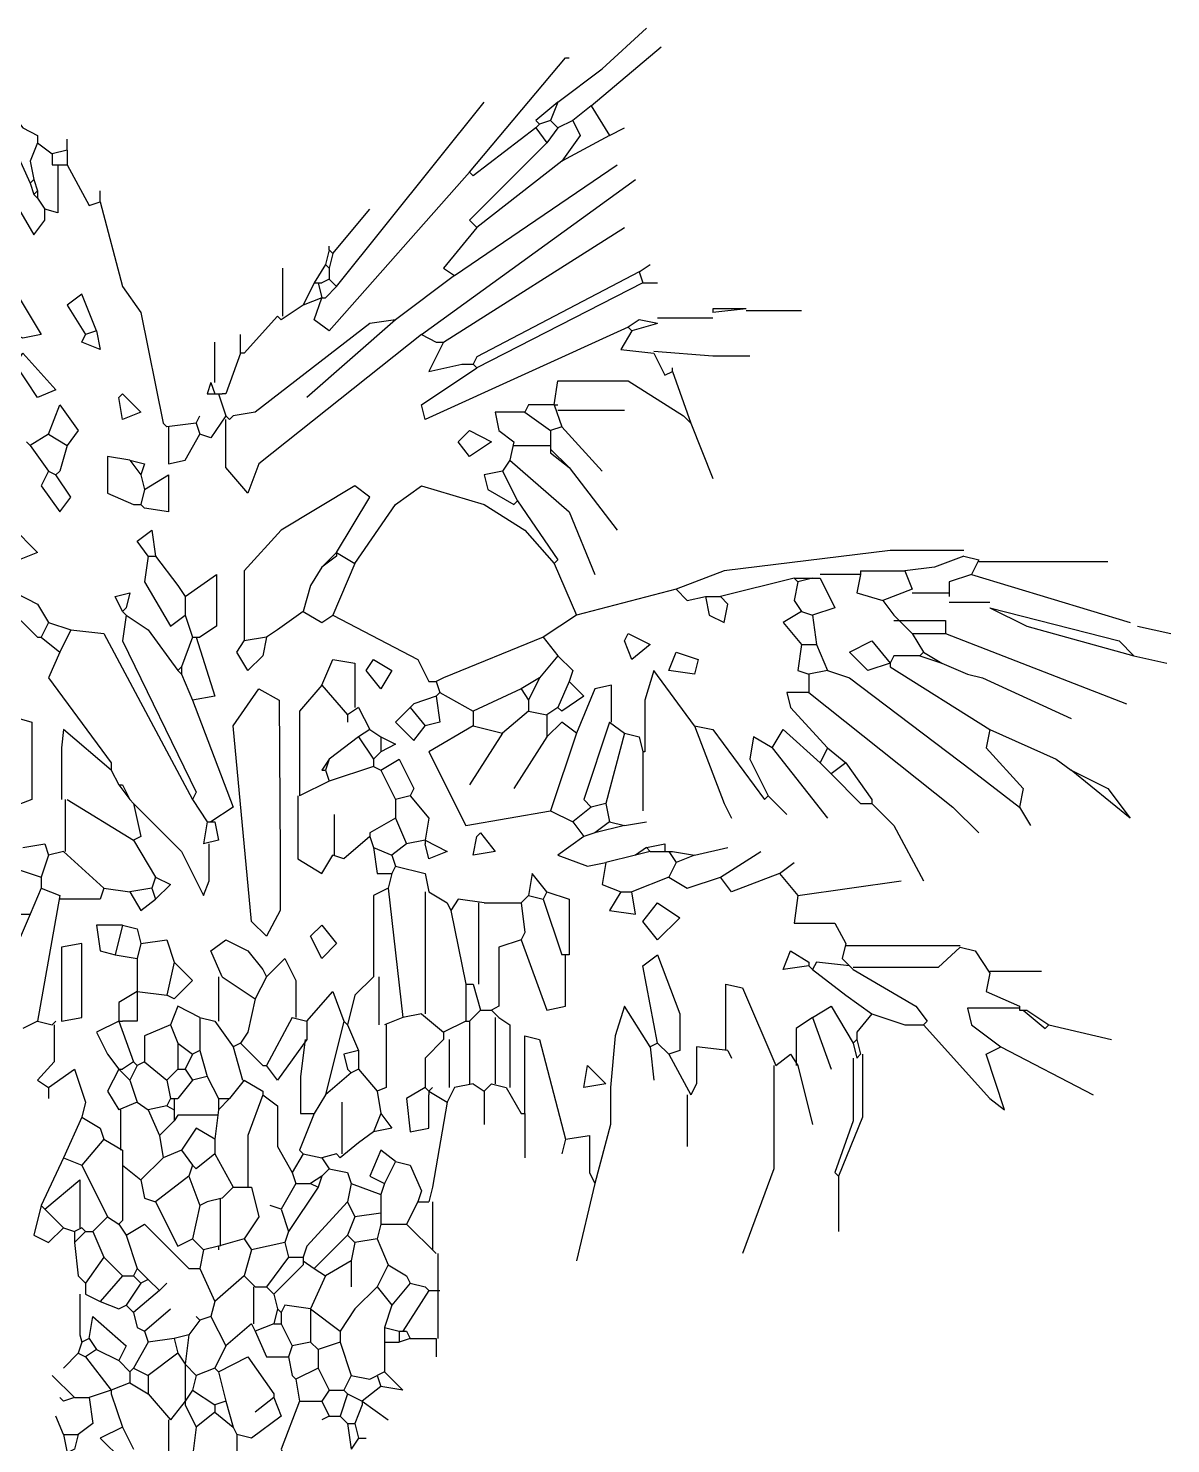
# Model space of a CAD drawing. Header units: inches. Extents: x 26.3 to 103.8, y 105.6 to 183.3.
# Drawn here: x 62.5 to 103.8, y 132.2 to 183.3 of the extents above; entities that cross this region are included whole.
import ezdxf

# ---------------------------------------------------------------- set-up
doc = ezdxf.new("R2010")
doc.units = ezdxf.units.IN
doc.header["$MEASUREMENT"] = 0
doc.layers.add('Standard', color=7, linetype='Continuous')

# ---------------------------------------------------------------- blocks, each defined once
blk = doc.blocks.new('A$C63282AA0')
at = {"layer": 'Standard', "color": 3, "linetype": 'Continuous'}
for points in [[(55.333, 75.066), (56.934, 76.266), (58.534, 77.733)], [(56.533, 74.933), (59.067, 77.067)], [(52.134, 72.533), (55.601, 76.666), (55.734, 76.666)], [(35.2, 75.199), (36, 74.133), (36.533, 73.866), (36.533, 73.6)], [(33.6, 75.066), (36.4, 70.266), (36.801, 70.8), (36.801, 71.2)], [(34.934, 75.066), (36.267, 72.133)], [(47.334, 68.4), (52.667, 75.066)], [(55.333, 75.066), (54.534, 74.399), (54.667, 74.266)], [(55.333, 75.066), (55.067, 74.399)], [(56.533, 74.933), (55.867, 74.399)], [(56.533, 74.933), (57.2, 73.866)], [(54.667, 74.266), (54.534, 74.133)], [(55.067, 74.399), (54.667, 74.266)], [(55.067, 74.399), (55.333, 74.133)], [(55.867, 74.399), (55.333, 74.133)], [(55.867, 74.399), (56.134, 73.866), (55.468, 72.933)], [(37.6, 73.333), (37.6, 73.733)], [(54.534, 74.133), (52.267, 72.4), (52.134, 72.533)], [(54.534, 74.133), (54.934, 73.6)], [(55.333, 74.133), (54.934, 73.6)], [(57.2, 73.866), (55.468, 72.933)], [(57.2, 73.866), (57.733, 74.133)], [(36.533, 73.6), (36.267, 72.933), (36.4, 72.266)], [(36.533, 73.6), (37.067, 73.2)], [(37.6, 73.333), (37.067, 73.2)], [(37.067, 73.2), (37.067, 72.799)], [(37.6, 73.333), (37.6, 72.799)], [(54.934, 73.6), (52.134, 70.8), (52.4, 70.532)], [(37.267, 72.799), (37.267, 71.066), (36.801, 71.2)], [(37.067, 72.799), (37.6, 72.799)], [(37.6, 72.799), (38.4, 71.333), (38.8, 71.466)], [(51.6, 68.8), (57.467, 72.799)], [(55.468, 72.933), (52.4, 70.532)], [(36.4, 72.266), (36.267, 72.133)], [(36.267, 72.133), (36.4, 71.733)], [(36.4, 72.266), (36.533, 71.867)], [(52.134, 72.533), (47.067, 66.799), (46.533, 67.2), (46.801, 67.999)], [(50.4, 66.666), (58.134, 72.266)], [(36.533, 71.867), (36.4, 71.733)], [(36.4, 71.733), (36.533, 71.599)], [(36.533, 71.867), (36.533, 71.599)], [(36.533, 71.599), (36.801, 71.2)], [(38.8, 71.466), (38.8, 71.867)], [(38.8, 71.466), (39.601, 68.4), (40.267, 67.466), (41.067, 63.466), (41.2, 63.333)], [(47.2, 69.6), (48.534, 71.2)], [(52.4, 70.532), (51.2, 69.066), (51.6, 68.8)], [(51.2, 66.399), (57.733, 70.532)], [(47.067, 69.733), (46.934, 69.199)], [(47.067, 69.733), (47.067, 69.866)], [(47.067, 69.733), (47.2, 69.6)], [(47.2, 69.6), (47.067, 69.066)], [(45.4, 67.333), (45.4, 69.066)], [(46.934, 69.199), (46.533, 68.533)], [(46.934, 69.199), (47.067, 69.066)], [(47.067, 69.066), (47.067, 68.666)], [(58.267, 68.933), (58.667, 69.199)], [(46.533, 68.533), (46.134, 67.733)], [(46.533, 68.533), (46.667, 68.533)], [(46.667, 68.533), (46.801, 68.533)], [(46.667, 68.533), (46.801, 67.999)], [(47.067, 68.666), (46.801, 68.533)], [(47.067, 68.666), (47.334, 68.4)], [(51.6, 68.8), (49.467, 67.2)], [(58.267, 68.933), (52.4, 65.867), (52.267, 65.599)], [(58.4, 68.533), (52.4, 65.466)], [(58.267, 68.933), (58.4, 68.533)], [(58.4, 68.533), (58.933, 68.533)], [(38.667, 66.799), (38.134, 68.132), (37.6, 67.733), (38.267, 66.666)], [(47.334, 68.4), (46.934, 67.999)], [(35.333, 67.466), (35.867, 67.999), (36.667, 66.666), (36, 66.533), (35.734, 66.666)], [(46.134, 67.733), (45.333, 67.2), (45.2, 67.333)], [(46.801, 67.999), (46.134, 67.733)], [(46.801, 67.999), (46.934, 67.999)], [(62.134, 67.599), (60.934, 67.466)], [(62.134, 67.599), (60.934, 67.599), (60.934, 67.466)], [(62.134, 67.533), (64.133, 67.533)], [(49.467, 67.2), (48.534, 67.067), (44.401, 63.866), (43.6, 63.733), (43.467, 63.6)], [(45.2, 67.333), (44, 66), (43.867, 66)], [(49.467, 67.2), (46.267, 64.399)], [(58.933, 67.067), (58.267, 67.2), (57.867, 66.932)], [(58.933, 67.067), (58, 66.799)], [(60.934, 67.266), (58.933, 67.266)], [(38.667, 66.799), (38.8, 66.133), (38.134, 66.399), (38.267, 66.666)], [(38.667, 66.799), (38.267, 66.666)], [(50.4, 66.666), (44.534, 62), (44.133, 60.933), (43.334, 61.867), (43.334, 63.6)], [(43.867, 66), (43.867, 66.666)], [(57.867, 66.932), (50.533, 63.6), (50.4, 64.133), (52.4, 65.466)], [(50.4, 66.666), (50.934, 66.399), (51.2, 66.399)], [(58, 66.799), (57.6, 66.133), (58.8, 66)], [(57.867, 66.932), (58, 66.799)], [(36, 66), (37.2, 64.666), (36.533, 64.399), (35.734, 65.599), (36, 66)], [(42.933, 64.933), (42.933, 66.399)], [(43.867, 66), (43.334, 64.533), (43.201, 64.533)], [(51.2, 66.399), (50.667, 65.333), (51.866, 65.599), (52.267, 65.599)], [(58.8, 66.066), (60.934, 65.9), (62.267, 65.9)], [(58.8, 66), (59.2, 65.199), (59.467, 65.333)], [(52.267, 65.599), (52.4, 65.466)], [(59.467, 65.333), (59.467, 65.466)], [(55.2, 64.133), (55.333, 65), (57.867, 65), (59.867, 63.733), (60.133, 63.466)], [(59.467, 65.333), (60.133, 63.466)], [(39.601, 64.533), (40.267, 63.866), (39.601, 63.6), (39.467, 64.399), (39.601, 64.533)], [(42.8, 64.933), (42.667, 64.533), (42.933, 64.533)], [(42.8, 64.933), (42.933, 64.533)], [(42.933, 64.533), (43.066, 64.533)], [(43.066, 64.533), (43.201, 64.533)], [(43.066, 64.533), (43.334, 63.733)], [(36.934, 63.066), (37.334, 64.133), (38, 63.2), (37.6, 62.666)], [(55.2, 64.133), (54.266, 64.133), (54.133, 63.866)], [(55.2, 64.133), (55.333, 64.133)], [(55.2, 64.133), (55.468, 63.333)], [(55.333, 63.933), (57.733, 63.933)], [(42.267, 63.466), (41.2, 63.333)], [(42.267, 63.466), (42.4, 63.733)], [(42.267, 63.466), (42.4, 63.066)], [(43.334, 63.733), (42.8, 62.933), (42.4, 63.066)], [(43.334, 63.733), (43.467, 63.6)], [(54.133, 63.866), (53.066, 63.866), (53.201, 63.2), (53.734, 62.799)], [(54.133, 63.866), (55.067, 63.2)], [(60.133, 63.466), (60.934, 61.466)], [(36.934, 63.066), (36.267, 62.666)], [(36.934, 63.066), (37.6, 62.666)], [(41.267, 63.333), (41.267, 62), (41.866, 62.133), (42.4, 63.066)], [(52.134, 63.2), (52.933, 62.799), (52.134, 62.266), (51.733, 62.799), (52.134, 63.2)], [(55.468, 63.333), (55.067, 63.2)], [(55.067, 63.2), (55.067, 62.533)], [(55.468, 63.333), (56.934, 61.733)], [(36.134, 62.799), (36.267, 62.666)], [(36.267, 62.666), (36.934, 61.733)], [(37.6, 62.666), (37.334, 61.733), (37.2, 61.599)], [(53.734, 62.799), (53.6, 62.133)], [(53.734, 62.666), (55.067, 62.666)], [(55.067, 62.533), (55.067, 62.4)], [(55.067, 62.533), (55.734, 61.867)], [(55.067, 62.4), (55.734, 61.867)], [(39.867, 62.133), (39.067, 62.266), (39.067, 60.933), (40, 60.532), (40.267, 60.532)], [(39.867, 62.133), (40.267, 61.599)], [(39.867, 62.133), (40.4, 62), (40.267, 61.599)], [(53.6, 62.133), (53.334, 61.733)], [(53.6, 62.133), (55.734, 60.266), (56.667, 57.999)], [(36.934, 61.733), (36.667, 61.2), (37.334, 60.266), (37.733, 60.8), (37.2, 61.599)], [(36.934, 61.733), (37.2, 61.599)], [(40.267, 61.599), (40.4, 61.066)], [(40.4, 61.066), (41.267, 61.599), (41.267, 60.266), (40.4, 60.399), (40.267, 60.532)], [(53.334, 61.733), (52.667, 61.599), (52.8, 61.066), (53.734, 60.532), (53.867, 60.667)], [(53.334, 61.733), (53.867, 60.667)], [(55.734, 61.867), (57.467, 59.6)], [(40.4, 61.066), (40.267, 60.532)], [(47.334, 58.8), (48.534, 60.8), (48, 61.2), (45.333, 59.6), (44, 58.132), (44, 55.732), (44, 55.599)], [(48, 58.4), (49.467, 60.532), (50.4, 61.2), (52.667, 60.532), (54.133, 59.6), (55.2, 58.4)], [(53.867, 60.667), (55.333, 58.533), (55.2, 58.4)], [(35.601, 59.733), (36.533, 58.8), (35.867, 58.533), (35.333, 59.332), (35.601, 59.733)], [(40.533, 58.666), (40.133, 59.199), (40.667, 59.6), (40.801, 58.666)], [(70, 58.866), (67.334, 58.866), (61.334, 58.132), (59.601, 57.466)], [(40.533, 58.666), (40.4, 57.733), (41.334, 56.133), (41.866, 56.533)], [(40.533, 58.666), (40.801, 58.666)], [(40.801, 58.666), (41.6, 57.599), (41.866, 57.2)], [(47.334, 58.8), (46.801, 58.267)], [(47.334, 58.666), (46.801, 58.267)], [(48, 58.4), (47.2, 56.533)], [(47.334, 58.8), (48, 58.4)], [(47.334, 58.8), (47.334, 58.666)], [(55.2, 58.4), (56, 56.533)], [(70, 58.666), (68.933, 58.267), (67.867, 58.132)], [(70, 58.666), (70.533, 58.533)], [(70.533, 58.533), (70.267, 57.999)], [(70.533, 58.466), (75.2, 58.466)], [(41.866, 57.2), (43, 57.999), (43, 56.133), (42.4, 55.732)], [(46.801, 58.267), (46.4, 57.599)], [(46.801, 58.267), (46.4, 57.599)], [(63.867, 57.866), (61.2, 57.2)], [(63.867, 57.866), (64, 57.733)], [(63.867, 57.866), (64.534, 57.866)], [(64.534, 57.866), (64, 57.733)], [(64.534, 57.866), (64.8, 57.866)], [(64.8, 57.866), (65.333, 56.799), (64.534, 56.533)], [(66.267, 57.999), (64.8, 57.999)], [(66.267, 57.999), (66.134, 57.333), (67.067, 57.067)], [(66.267, 58.132), (66.934, 58.132)], [(66.267, 58.132), (66.934, 58.132)], [(66.267, 58.132), (66.267, 57.999)], [(66.934, 58.132), (67.867, 58.132)], [(67.867, 58.132), (68.134, 57.466)], [(70.267, 57.999), (69.467, 57.733), (69.467, 57.2)], [(70.267, 57.999), (76, 56.266)], [(35.734, 57.333), (36.533, 56.932), (36.934, 56.266)], [(39.601, 56.666), (39.333, 57.2), (39.867, 57.333), (39.734, 56.799), (39.601, 56.666)], [(46.4, 57.599), (46.134, 56.666)], [(59.601, 57.466), (56, 56.533)], [(59.601, 57.466), (60, 57.067), (60.667, 57.2)], [(64, 57.733), (63.867, 57.067), (64.133, 56.666)], [(68.134, 57.466), (67.067, 57.067)], [(68.134, 57.333), (69.467, 57.333)], [(35.333, 56.932), (36.533, 55.732), (36.667, 55.732)], [(41.866, 57.2), (41.866, 56.533)], [(60.667, 57.2), (61.2, 57.2)], [(60.667, 57.2), (60.801, 56.533), (61.334, 56.266), (61.467, 56.932), (61.2, 57.2)], [(67.067, 57.067), (67.467, 56.533)], [(69.467, 57), (70.934, 57)], [(70.934, 56.799), (75.601, 55.599), (76.134, 55.066)], [(70.934, 56.799), (72.267, 56.133), (76.134, 55.066)], [(36.934, 56.266), (36.667, 55.732)], [(36.934, 56.266), (37.733, 56)], [(39.601, 56.666), (39.734, 56.533)], [(39.734, 56.533), (39.601, 55.599), (42.267, 50.133), (42.134, 49.866)], [(39.734, 56.533), (40.533, 56), (41.6, 54.533)], [(41.866, 56.533), (42.134, 55.732)], [(46.134, 56.666), (45.2, 56), (44.8, 55.732)], [(46.134, 56.666), (46.801, 56.266), (47.2, 56.533)], [(47.2, 56.533), (50.267, 54.933), (50.667, 54.133), (50.934, 54.133)], [(56, 56.533), (54.8, 55.732)], [(64.133, 56.666), (63.467, 56.266), (64.133, 55.466)], [(64.133, 56.666), (64.534, 56.533)], [(64.534, 56.533), (64.667, 55.466)], [(67.467, 56.533), (68.134, 55.867)], [(67.467, 56.333), (69.333, 56.333), (69.333, 55.867)], [(37.733, 56), (37.334, 55.199)], [(37.733, 56), (38.933, 55.867), (42.134, 49.866)], [(57.867, 55.867), (58.667, 55.466), (58, 54.933), (57.733, 55.599), (57.867, 55.867)], [(68.134, 55.867), (69.333, 55.867)], [(68.134, 55.867), (68.534, 55.199)], [(69.333, 55.867), (75.867, 53.333)], [(76.267, 56.133), (77.467, 55.867)], [(36.667, 55.732), (37.334, 55.199)], [(42.134, 55.732), (41.733, 54.666)], [(42.134, 55.732), (42.267, 55.732)], [(42.267, 55.732), (42.933, 53.6), (42.134, 53.466)], [(42.267, 55.732), (42.4, 55.732)], [(44.8, 55.732), (44.667, 55.066), (44.133, 54.533), (43.734, 55.199), (44, 55.599)], [(44.8, 55.732), (44, 55.599)], [(54.8, 55.732), (51.2, 54.266), (50.934, 54.133)], [(54.8, 55.732), (55.333, 55.066)], [(64.133, 55.466), (64, 54.533), (64.401, 54.399)], [(64.133, 55.466), (64.667, 55.466)], [(64.667, 55.466), (65.067, 54.533)], [(67.334, 54.8), (66.533, 54.533), (65.867, 55.199), (66.667, 55.599), (67.334, 54.8)], [(37.334, 55.199), (36.934, 54.266), (39.2, 51.2), (39.2, 50.933)], [(46.801, 53.999), (47.2, 54.933), (48, 54.8), (48, 53.2)], [(48.667, 54.933), (49.333, 54.533), (48.933, 53.866), (48.4, 54.533), (48.667, 54.933)], [(55.333, 55.066), (54.667, 54.266)], [(55.333, 55.066), (55.867, 54.533), (55.734, 54.133)], [(59.601, 55.199), (60.4, 54.933), (60.267, 54.399), (59.333, 54.533), (59.601, 55.199)], [(68.4, 55.066), (67.467, 55.066), (67.334, 54.8)], [(67.334, 54.8), (67.334, 54.666)], [(68.534, 55.199), (68.4, 55.066)], [(68.4, 55.066), (69.2, 54.8)], [(68.534, 55.199), (69.2, 54.8)], [(69.2, 54.8), (70.133, 54.399)], [(76.134, 55.066), (77.334, 54.8)], [(41.733, 54.666), (41.6, 54.533)], [(41.6, 54.533), (41.733, 54.399)], [(41.733, 54.666), (41.733, 54.399)], [(41.733, 54.399), (42.134, 53.466)], [(54.667, 54.266), (54, 53.866)], [(54.667, 54.266), (54.266, 53.466)], [(60.267, 52.533), (58.8, 54.533), (58.467, 53.466), (58.467, 51.599), (58.4, 51.599)], [(65.067, 54.533), (64.401, 54.399)], [(64.401, 54.399), (64.401, 53.733)], [(65.067, 54.533), (65.867, 54.266), (70.267, 50.933), (72.001, 49.6)], [(67.334, 54.666), (70.934, 52.4)], [(70.133, 54.399), (70.667, 54.266)], [(70.133, 54.399), (70.667, 54.266)], [(70.667, 54.266), (73.867, 52.799)], [(44.534, 53.866), (45.267, 53.466), (45.3, 47.866), (45.3, 45.867), (44.8, 44.933), (44.266, 45.466), (43.6, 52.533), (44.534, 53.866)], [(46.801, 53.999), (46, 53.066), (46, 50.133), (46, 50)], [(46.801, 53.999), (47.733, 52.933)], [(50.934, 54.133), (51.067, 53.733)], [(51.067, 53.733), (50.934, 53.6)], [(51.067, 53.733), (52.267, 53.066)], [(54, 53.866), (52.267, 53.066)], [(54, 53.866), (54.266, 53.466)], [(55.734, 54.133), (56.267, 53.6), (55.468, 53.066), (55.333, 53.2)], [(55.734, 54.133), (55.333, 53.2)], [(57.267, 52.666), (57.267, 53.999), (56.667, 53.866), (56, 52.266)], [(64.401, 53.733), (63.6, 53.733), (63.734, 53.2), (65.067, 51.733)], [(64.401, 53.733), (69.601, 49.6), (70.533, 48.666)], [(42.134, 53.466), (43.6, 49.6), (42.8, 49.066)], [(48.134, 53.2), (47.733, 52.933)], [(48.134, 53.2), (48.534, 52.4)], [(50, 53.2), (49.467, 52.666), (50.133, 52), (50.533, 52.533)], [(50.934, 53.6), (50.133, 53.333), (50, 53.2)], [(50, 53.2), (50.533, 52.533)], [(50.934, 53.6), (51.067, 52.666), (50.533, 52.533)], [(54.266, 53.466), (54.266, 53.066)], [(55.333, 53.2), (54.934, 52.933)], [(35.867, 52.799), (36.334, 52.666), (36.334, 49.866), (35.601, 49.6)], [(47.733, 52.933), (47.733, 52.666)], [(52.267, 53.066), (52.267, 52.533)], [(54.266, 53.066), (53.334, 52.266)], [(54.266, 53.066), (54.934, 52.933)], [(54.934, 52.933), (54.934, 52.133)], [(39.2, 50.933), (37.467, 52.4), (37.4, 51.733), (37.4, 49.866)], [(48.534, 52.4), (48.134, 52.133)], [(48.534, 52.4), (48.933, 52.133)], [(52.267, 52.533), (50.667, 51.599), (52.001, 48.933), (55.067, 49.467)], [(53.334, 52.266), (52.134, 50.399)], [(52.267, 52.533), (53.334, 52.266)], [(56, 52.266), (55.468, 52.666), (54.934, 52.133)], [(56, 52.266), (55.067, 49.467)], [(57.2, 52.666), (56.267, 49.866), (56.533, 49.6)], [(57.733, 52.266), (57.067, 49.733)], [(57.2, 52.666), (57.733, 52.266)], [(57.733, 52.266), (58.267, 52.133), (58.4, 51.599)], [(60.267, 52.533), (61.334, 49.733), (61.6, 49.199)], [(60.267, 52.533), (60.934, 52.4), (62.8, 49.866), (62.933, 50)], [(63.066, 51.733), (63.467, 52.4), (64.8, 51.2)], [(70.934, 52.4), (70.801, 51.733), (72.134, 50.266), (72.001, 49.6)], [(70.934, 52.4), (73.334, 51.333)], [(48.134, 52.133), (47.067, 51.333)], [(48.134, 52.133), (48.667, 51.333)], [(48.933, 52.133), (48.933, 51.599)], [(48.933, 52.133), (49.467, 51.867), (48.933, 51.599)], [(54.934, 52.133), (53.734, 50.266)], [(63.066, 51.733), (62.4, 52.133), (62.267, 51.333), (62.933, 50)], [(63.066, 51.733), (65.067, 49.199)], [(65.067, 51.733), (64.8, 51.2)], [(65.067, 51.733), (65.734, 51.2)], [(47.067, 51.333), (46.801, 50.933), (46.934, 50.933)], [(47.067, 51.333), (46.934, 50.933)], [(48.933, 51.599), (48.667, 51.333)], [(48.667, 51.333), (48.667, 51.066)], [(48.933, 50.933), (49.601, 51.333), (50.133, 50.266), (50, 50)], [(58.4, 51.599), (58.4, 49.467)], [(64.8, 51.2), (65.2, 50.8)], [(65.734, 51.2), (65.2, 50.8)], [(65.734, 51.2), (66.667, 49.866), (66.667, 49.733)], [(73.334, 51.333), (73.867, 50.933)], [(73.334, 51.333), (73.867, 50.933)], [(39.2, 50.933), (39.467, 50.399)], [(39.2, 50.933), (39.467, 50.399)], [(46.934, 50.933), (47.067, 50.532)], [(48.667, 51.066), (47.067, 50.532)], [(48.667, 51.066), (48.933, 50.933)], [(48.933, 50.933), (49.467, 49.866)], [(65.2, 50.8), (66.267, 49.733), (66.667, 49.733)], [(73.867, 50.933), (75.2, 50.266), (76, 49.199), (73.867, 50.933)], [(39.467, 50.399), (39.601, 50.399)], [(39.467, 50.399), (39.867, 49.866)], [(39.601, 50.399), (39.867, 49.866)], [(47.067, 50.532), (46, 50)], [(37.534, 49.866), (37.534, 47.999)], [(37.6, 49.866), (40, 48.4)], [(39.867, 49.866), (40, 49.733)], [(40, 49.733), (41.733, 47.999), (42.534, 46.399), (42.733, 46.932), (42.733, 48.267)], [(40, 49.733), (40.267, 48.533), (40, 48.4)], [(42.134, 49.866), (42.667, 49.066)], [(45.934, 50), (45.934, 47.733), (46.801, 47.2), (47.2, 47.866)], [(50, 50), (49.467, 49.866)], [(49.467, 49.866), (49.467, 49.199)], [(50, 50), (50.667, 49.199), (50.533, 48.4)], [(57.067, 49.733), (56.533, 49.6)], [(57.067, 49.733), (57.2, 49.066)], [(62.933, 50), (63.6, 49.332)], [(66.667, 49.733), (67.467, 48.933)], [(66.667, 49.733), (67.467, 48.933)], [(47.267, 47.866), (47.267, 49.332)], [(49.467, 49.199), (48.534, 48.666), (48.534, 48.533)], [(49.467, 49.199), (49.867, 48.267)], [(55.067, 49.467), (55.867, 49.066)], [(56.533, 49.6), (55.867, 49.066)], [(72.001, 49.6), (72.4, 48.933)], [(42.667, 49.066), (42.534, 48.267)], [(42.933, 49.066), (43.066, 48.4), (42.534, 48.267)], [(42.667, 49.066), (42.8, 49.066)], [(42.8, 49.066), (42.933, 49.066)], [(52.534, 48.666), (53.066, 47.999), (52.267, 47.866), (52.4, 48.533), (52.534, 48.666)], [(55.867, 49.066), (56.267, 48.533)], [(56.667, 48.666), (56.267, 48.533)], [(57.2, 49.066), (56.667, 48.666)], [(57.733, 48.933), (56.667, 48.666)], [(57.2, 49.066), (57.733, 48.933)], [(57.733, 48.933), (58.534, 49.066)], [(67.467, 48.933), (68.534, 46.932)], [(36, 48.132), (36.801, 48.267), (36.934, 47.866)], [(40, 48.4), (40.801, 47.067)], [(48.534, 48.533), (47.6, 47.733), (47.2, 47.866)], [(48.534, 48.533), (48.667, 48.132)], [(48.667, 48.132), (49.333, 47.866)], [(48.667, 48.132), (48.8, 47.2), (49.333, 47.2)], [(49.867, 48.267), (49.333, 47.866)], [(50.533, 48.4), (49.867, 48.267)], [(50.533, 48.4), (51.334, 47.999), (50.667, 47.733), (50.533, 48.267)], [(50.533, 48.4), (50.533, 48.267)], [(56.267, 48.533), (55.333, 47.866), (56.4, 47.466), (57.067, 47.599)], [(58.534, 48.132), (58.134, 47.866)], [(58.534, 48.132), (59.2, 48.267), (59.2, 47.999)], [(58.534, 48.132), (58.667, 47.999)], [(60.267, 47.866), (61.467, 48.132)], [(36.934, 47.866), (36.667, 47.067)], [(37.467, 47.999), (36.934, 47.866)], [(37.467, 47.999), (38.933, 46.666)], [(49.333, 47.866), (49.467, 47.466)], [(57.067, 47.599), (56.934, 46.799), (57.6, 46.533)], [(58.134, 47.866), (57.067, 47.599)], [(58.667, 47.999), (58.134, 47.866)], [(58.667, 47.999), (59.2, 47.999)], [(59.2, 47.999), (59.333, 47.999)], [(59.333, 47.999), (59.467, 47.999)], [(59.333, 47.999), (59.601, 47.599)], [(59.601, 47.599), (59.333, 47.067)], [(59.467, 47.999), (60.267, 47.866)], [(60.267, 47.866), (59.601, 47.599)], [(61.2, 47.067), (62.667, 47.999)], [(63.334, 47.2), (63.867, 47.599)], [(35.867, 47.333), (36.667, 47.067)], [(36.667, 47.067), (36.667, 46.666)], [(40.801, 47.067), (40.667, 46.666)], [(40.801, 47.067), (41.334, 46.799), (40.801, 46.266)], [(49.333, 47.2), (49.2, 46.666)], [(49.467, 47.466), (49.333, 47.2)], [(49.467, 47.466), (50.533, 47.2), (50.667, 46.533)], [(54.934, 46.533), (54.401, 47.2), (54.266, 46.399)], [(59.333, 47.067), (58, 46.533)], [(59.333, 47.067), (60, 46.666), (61.2, 47.067)], [(63.334, 47.2), (61.6, 46.533), (61.2, 47.067)], [(63.334, 47.2), (64, 46.399)], [(36.667, 46.666), (36.267, 45.732)], [(36.667, 46.666), (37.334, 46.399)], [(38.933, 46.666), (38.8, 46.266), (37.334, 46.266)], [(38.933, 46.666), (39.867, 46.533)], [(40.667, 46.666), (39.867, 46.533)], [(39.867, 46.533), (40.267, 45.867), (40.801, 46.266)], [(40.667, 46.666), (40.801, 46.266)], [(49.2, 46.666), (48.667, 46.399), (48.667, 43.466)], [(49.2, 46.666), (49.734, 42)], [(50.533, 46.533), (50.533, 42.133)], [(50.667, 46.533), (51.334, 46.133), (51.467, 45.867)], [(54.934, 46.533), (54.8, 46.266)], [(54.934, 46.533), (55.734, 46.266), (55.734, 44.266), (55.468, 44.266)], [(57.6, 46.533), (57.2, 45.867), (58.134, 45.732), (58, 46.533)], [(57.6, 46.533), (58, 46.533)], [(64, 46.399), (67.733, 46.932)], [(37.334, 46.399), (36.533, 41.867)], [(52.667, 46.133), (51.733, 46.266), (51.467, 45.867)], [(52.467, 46.133), (52.467, 43.2)], [(52.667, 46.133), (54, 46.133)], [(54.266, 46.399), (54, 46.133)], [(54, 46.133), (54.133, 45.066), (54, 44.8)], [(54.266, 46.399), (54.8, 46.266)], [(54.8, 46.266), (55.468, 44.266)], [(58.933, 46.133), (59.734, 45.599), (58.933, 44.8), (58.4, 45.466), (58.933, 46.133)], [(64, 46.399), (63.867, 45.399), (65.333, 45.399), (65.734, 44.666)], [(35.601, 45.732), (36.267, 45.732)], [(36.267, 45.732), (35.867, 44.8), (35.734, 44.8)], [(51.467, 45.867), (52.001, 43.2)], [(39.601, 45.333), (38.667, 45.333), (38.8, 44.399), (39.333, 44.266)], [(39.601, 45.333), (39.333, 44.266)], [(39.601, 45.333), (40.133, 45.199), (40.267, 44.666)], [(46.801, 45.333), (47.334, 44.666), (46.801, 44.133), (46.4, 44.933), (46.801, 45.333)], [(37.4, 41.867), (38.134, 42), (38.134, 44.666), (37.4, 44.533), (37.4, 41.867)], [(40.267, 44.666), (40.133, 44.133)], [(40.267, 44.666), (41.2, 44.8), (41.467, 43.999)], [(43.201, 43.466), (42.8, 44.399), (43.334, 44.8), (44.133, 44.399), (44.667, 43.733), (44.8, 43.466)], [(54, 44.8), (53.201, 44.533), (53.201, 42.4), (52.933, 42.266)], [(54, 44.8), (54.934, 42.266), (55.601, 42.4), (55.601, 44.266)], [(65.734, 44.666), (65.601, 44.133), (65.867, 43.866)], [(65.734, 44.6), (69.867, 44.6)], [(69.867, 44.533), (69.067, 43.8), (66, 43.8)], [(69.867, 44.533), (70.4, 44.399), (70.934, 43.6)], [(39.333, 44.266), (40.133, 44.133)], [(40.133, 44.133), (40.133, 42.933)], [(41.467, 43.999), (42.134, 43.333), (41.467, 42.666), (41.2, 42.799)], [(41.467, 43.999), (41.2, 42.799)], [(44.8, 43.466), (45.468, 44.133), (45.867, 43.333), (45.867, 42)], [(58.933, 41.066), (58.4, 43.866), (58.933, 44.266), (59.734, 42.133), (59.734, 40.8), (59.333, 40.667)], [(64.401, 43.866), (63.467, 43.733), (63.734, 44.399), (64.401, 43.999), (64.401, 43.866)], [(65.867, 43.866), (64.667, 43.999), (64.534, 43.733)], [(43.066, 43.466), (43.066, 41.867)], [(43.201, 43.466), (44.401, 42.666)], [(44.8, 43.466), (44.401, 42.666)], [(48.667, 43.466), (48, 42.799), (47.733, 41.733)], [(48.867, 43.466), (48.867, 41.733)], [(64.401, 43.866), (64.534, 43.733)], [(64.534, 43.733), (65.734, 42.799), (66.667, 42.133)], [(65.867, 43.866), (66, 43.733)], [(66, 43.733), (68.267, 42.4), (68.667, 41.867), (68.534, 41.733)], [(70.934, 43.6), (70.801, 42.933), (72.001, 42.4), (72.001, 42.266)], [(70.934, 43.666), (72.8, 43.666)], [(52.001, 43.2), (52.267, 43.2)], [(52.001, 43.2), (52.001, 41.867)], [(52.267, 43.2), (52.534, 42.266)], [(61.4, 40.8), (61.4, 43.2), (62.001, 43.066), (63.201, 40.266)], [(40.133, 42.933), (39.467, 42.533), (39.467, 41.867)], [(40.133, 42.799), (40.133, 41.867), (39.601, 41.867)], [(40.133, 42.933), (40.133, 42.799)], [(40.133, 42.933), (41.2, 42.799)], [(44.401, 42.666), (44.133, 41.466), (43.867, 41.066)], [(46.267, 41.867), (47.2, 42.933), (47.6, 41.867)], [(42.4, 42), (41.6, 42.4), (41.334, 41.733)], [(42.4, 42), (42.933, 41.867)], [(42.4, 42), (42.4, 40.8)], [(45.734, 42), (44.8, 40.266)], [(45.734, 42), (46.267, 41.867)], [(49.734, 42), (49.067, 41.733)], [(50.4, 42.133), (49.734, 42)], [(50.4, 42.133), (51.2, 41.466)], [(52.534, 42.266), (52.134, 41.867)], [(52.534, 42.266), (52.933, 42.266)], [(52.933, 42.266), (53.201, 42)], [(53.066, 42), (53.066, 39.6)], [(53.201, 42), (53.6, 41.733), (53.6, 39.467)], [(58.667, 40.933), (57.733, 42.4), (57.4, 41.333), (57.234, 39.467), (57.234, 38.132), (56.667, 36)], [(64.534, 42), (63.933, 41.599), (63.933, 40.266)], [(64.534, 42), (65.2, 42.4), (66, 41.066)], [(64.534, 42), (65.2, 40.133)], [(66.667, 42.133), (66.134, 41.466), (66.134, 41.2)], [(66.667, 42.133), (67.867, 41.733), (68.534, 41.733)], [(72.001, 42.333), (70.133, 42.333), (70.267, 41.733), (71.334, 40.933)], [(72.001, 42.266), (72.134, 42.266)], [(72.134, 42.266), (72.267, 42.266)], [(72.134, 42.266), (72.933, 41.599), (73.066, 41.733)], [(72.267, 42.266), (73.066, 41.733)], [(36.533, 41.867), (36, 41.599)], [(36.533, 41.867), (37.067, 41.733)], [(37.134, 41.733), (37.134, 40.399), (36.533, 39.733), (36.934, 39.467)], [(37.2, 41.867), (37.067, 41.733)], [(39.467, 41.867), (38.667, 41.466), (39.067, 40.667), (39.467, 40.133)], [(39.467, 41.867), (39.601, 41.867)], [(39.467, 41.867), (40, 40.399)], [(41.334, 41.733), (40.4, 41.333), (40.4, 40.399)], [(41.334, 41.733), (41.6, 41.066)], [(42.933, 41.867), (43.6, 40.933)], [(46.267, 41.867), (46.267, 41.2)], [(47.6, 41.867), (46.934, 39.199)], [(47.6, 41.867), (47.733, 41.733)], [(47.733, 41.733), (48.134, 40.8)], [(49.133, 41.733), (49.133, 39.467), (48.8, 39.332)], [(52.001, 41.867), (51.2, 41.466)], [(51.2, 41.466), (51.2, 41.2)], [(52.001, 41.867), (52.134, 41.867)], [(52.134, 41.867), (52.134, 39.6)], [(68.534, 41.733), (70.934, 39.066), (71.467, 38.666), (70.801, 40.667), (71.334, 40.933)], [(73.066, 41.733), (75.333, 41.2)], [(41.6, 41.066), (42.134, 40.667)], [(41.6, 41.066), (41.6, 40.133)], [(43.867, 41.066), (43.6, 40.933)], [(43.6, 40.933), (43.938, 39.733)], [(43.867, 41.066), (44.667, 40.266), (44.8, 40.266)], [(46.267, 41.2), (45.2, 39.733), (44.8, 40.266)], [(46.2, 41.2), (46.034, 39.866), (46.034, 38.533), (46.533, 38.533)], [(51.2, 41.2), (50.533, 40.532), (50.533, 39.467)], [(51.4, 41.2), (51.4, 39.467)], [(54.133, 38.533), (54.133, 41.333), (54.667, 41.2), (55.601, 37.599)], [(58.933, 41.066), (58.667, 40.933)], [(58.667, 40.933), (58.8, 39.733)], [(58.933, 41.066), (59.333, 40.667)], [(61.467, 40.8), (60.333, 40.933), (60.333, 39.6), (60.133, 39.199)], [(66.134, 41.2), (66, 41.066)], [(66, 41.066), (66.134, 40.532)], [(66.134, 41.2), (66.267, 40.667)], [(71.334, 40.933), (74.667, 39.199)], [(40, 40.399), (39.601, 40.133)], [(40, 40.399), (40.133, 40.266)], [(40.4, 40.399), (40.133, 40.266)], [(40.4, 40.399), (41.2, 39.733)], [(42.134, 40.667), (41.866, 40.133)], [(42.4, 40.8), (42.134, 40.667)], [(42.4, 40.8), (42.667, 39.866)], [(48.134, 40.8), (47.6, 40.667), (47.733, 40.133), (47.867, 40)], [(48.134, 40.8), (48.134, 40.133)], [(59.333, 40.667), (60.133, 39.199)], [(61.467, 40.8), (61.6, 40.532)], [(63.201, 40.266), (63.734, 40.667), (64, 40.266)], [(66, 40.532), (66, 38.267), (65.333, 36.399), (65.468, 36.266)], [(66.334, 40.667), (66.334, 38.4), (65.468, 36.266)], [(66.267, 40.667), (66.134, 40.532)], [(36.934, 39.467), (37.867, 40.133), (38.267, 38.933), (38.134, 38.4)], [(39.467, 40.133), (39.067, 39.332), (39.467, 38.666)], [(39.467, 40.133), (39.601, 40.133)], [(39.467, 40.133), (39.867, 39.733)], [(40.133, 40.266), (39.867, 39.733)], [(41.6, 40.133), (41.2, 39.733)], [(41.6, 40.133), (41.866, 40.133)], [(41.866, 40.133), (42.134, 39.733)], [(47.867, 40), (46.934, 39.199)], [(48.134, 40.133), (47.867, 40)], [(48.134, 40.133), (48.8, 39.332)], [(56.4, 40.266), (57.067, 39.6), (56.267, 39.467), (56.4, 40.266)], [(63.134, 40.266), (63.134, 36.533), (62.001, 33.466)], [(64, 40.266), (64.534, 38.132)], [(36.934, 39.467), (36.934, 39.066)], [(39.867, 39.733), (40.133, 38.933)], [(41.2, 39.733), (41.334, 39.066)], [(42.134, 39.733), (41.6, 39.066)], [(42.667, 39.866), (42.134, 39.733)], [(42.667, 39.866), (43.066, 39.066)], [(44, 39.733), (43.467, 39.066)], [(44, 39.733), (44.667, 39.332), (44.667, 39.199)], [(50.533, 39.467), (49.867, 39.066), (50, 37.866), (50.667, 37.999), (50.667, 39.199)], [(50.533, 39.467), (50.667, 39.332)], [(50.667, 39.332), (50.801, 39.467)], [(51.6, 39.467), (51.334, 38.933)], [(52.267, 39.6), (51.6, 39.467)], [(52.267, 39.6), (52.667, 39.332)], [(52.933, 39.6), (52.667, 39.332)], [(52.933, 39.6), (53.467, 39.467)], [(53.467, 39.467), (54, 38.533), (54.133, 38.533)], [(40.133, 38.933), (39.467, 38.666)], [(40.133, 38.933), (40.533, 38.666)], [(41.334, 39.066), (41.2, 38.8)], [(41.334, 39.066), (41.467, 39.066)], [(41.467, 39.066), (41.6, 39.066)], [(41.467, 39.066), (41.467, 38.666)], [(43.066, 39.066), (43.467, 39.066)], [(43.066, 39.066), (43.066, 38.666)], [(43.467, 39.066), (43.066, 38.666)], [(44.667, 39.199), (44.133, 37.733), (44.133, 35.867)], [(44.667, 39.199), (45.2, 38.8), (45.2, 37.333), (45.734, 36.399)], [(46.934, 39.199), (46.533, 38.533)], [(47.534, 37.067), (47.534, 38.933)], [(48.8, 39.332), (48.933, 38.533)], [(50.667, 39.332), (50.667, 39.199)], [(50.667, 39.332), (51.334, 38.933)], [(51.334, 38.933), (50.801, 35.867), (50.667, 35.333)], [(52.667, 39.332), (52.667, 38.132)], [(60, 39.199), (60, 37.333)], [(38.134, 38.4), (37.467, 36.932)], [(38.134, 38.4), (38.8, 37.999), (38.933, 37.599)], [(39.534, 38.666), (39.534, 37.2)], [(41.2, 38.8), (40.533, 38.666)], [(40.533, 38.666), (40.934, 37.733)], [(41.2, 38.8), (41.467, 38.666)], [(41.467, 38.666), (41.467, 38.267)], [(43.066, 38.466), (41.6, 38.466), (41.467, 38.267)], [(43.066, 38.666), (42.933, 37.599)], [(46.533, 38.533), (46, 37.2), (46.134, 37.067)], [(48.933, 38.533), (48.667, 37.866)], [(48.933, 38.533), (49.333, 37.999), (48.667, 37.866)], [(54.133, 38.533), (54.133, 36.932)], [(41.467, 38.267), (40.934, 37.733)], [(42.933, 37.599), (42.267, 37.999), (41.733, 37.2)], [(48.667, 37.866), (48.134, 37.466), (47.467, 36.932), (47.334, 37.067)], [(38.933, 37.599), (38.134, 36.666)], [(38.933, 37.599), (39.601, 37.2)], [(40.934, 37.733), (41.067, 36.932)], [(42.933, 37.599), (42.933, 37.067)], [(55.601, 37.599), (55.468, 37.067)], [(55.601, 37.599), (56.467, 37.733), (56.467, 36.399), (56.667, 36)], [(37.467, 36.932), (36.667, 35.199)], [(37.467, 36.932), (38.134, 36.666)], [(39.601, 37.2), (39.601, 36.666)], [(41.067, 36.932), (40.267, 36.133)], [(41.733, 37.2), (41.067, 36.932)], [(41.733, 37.2), (42.134, 36.666)], [(42.933, 37.067), (42.267, 36.533), (42.134, 36.666)], [(42.933, 37.067), (43.6, 35.867)], [(46.134, 37.067), (45.734, 36.399)], [(46.134, 37.067), (46.801, 36.932)], [(47.334, 37.067), (46.801, 36.932)], [(46.801, 36.932), (47.067, 36.533)], [(49.467, 36.799), (48.933, 37.2), (48.534, 36.266), (49.067, 36)], [(38.134, 36.666), (39.067, 34.8)], [(39.601, 36.666), (39.601, 36), (39.601, 34.666), (39.467, 34.533)], [(39.601, 36.666), (40.267, 36.133)], [(42.134, 36.666), (42.001, 36.266)], [(45.734, 36.399), (45.867, 36)], [(47.067, 36.533), (46.801, 36.266)], [(47.067, 36.533), (47.733, 36.399), (47.867, 36)], [(49.467, 36.799), (49.067, 36)], [(49.467, 36.799), (50, 36.666), (50.4, 35.732), (50.267, 35.333)], [(36.801, 35.066), (38.066, 36.133), (38.066, 34.399)], [(40.267, 36.133), (40.4, 35.466), (40.801, 35.333)], [(42.001, 36.266), (40.801, 35.333)], [(42.001, 36.266), (42.4, 35.199)], [(43.6, 35.867), (43.201, 35.466)], [(43.6, 35.867), (44.266, 35.867)], [(44.266, 35.867), (44.534, 34.8), (44, 33.999)], [(45.867, 36), (45.333, 35.066)], [(46.667, 35.867), (45.601, 34.266)], [(45.867, 36), (46.4, 36)], [(46.801, 36.266), (46.4, 36)], [(46.4, 36), (46.667, 35.867)], [(46.801, 36.266), (46.667, 35.867)], [(47.867, 36), (47.733, 35.333)], [(47.867, 36), (48.933, 35.599)], [(49.067, 36), (48.933, 35.599)], [(56.667, 36), (56, 33.2)], [(65.468, 36.266), (65.468, 34.266)], [(40.801, 35.333), (41.6, 33.733), (42.134, 33.999)], [(43.201, 35.466), (42.667, 35.333), (42.4, 35.199)], [(43.134, 35.466), (43.134, 33.733)], [(47.733, 35.333), (46.267, 33.733), (46.134, 33.333)], [(47.733, 35.333), (48, 34.8)], [(48.933, 35.599), (48.933, 34.933)], [(50.267, 35.333), (49.867, 34.533)], [(50.267, 35.333), (50.667, 35.333)], [(50.801, 35.333), (50.801, 33.6), (50.934, 33.466)], [(36.667, 35.199), (36.4, 34.133), (36.934, 33.866), (37.467, 34.399)], [(36.667, 35.199), (36.801, 35.066)], [(36.801, 35.066), (37.467, 34.399)], [(39.067, 34.8), (38.534, 34.266)], [(39.067, 34.8), (39.467, 34.533)], [(42.4, 35.199), (42.134, 33.999)], [(45.333, 35.066), (44.934, 35.199)], [(45.333, 35.066), (45.601, 34.266)], [(48, 34.8), (47.733, 34.133)], [(48.933, 34.933), (48, 34.8)], [(48.933, 34.933), (48.933, 34.533)], [(37.467, 34.399), (37.867, 34.266)], [(38.134, 34.399), (37.867, 34.266)], [(37.867, 34.266), (37.867, 33.866)], [(38.267, 34.266), (37.867, 33.866)], [(38.134, 34.399), (38.267, 34.266)], [(38.267, 34.266), (38.534, 34.266)], [(38.534, 34.266), (38.933, 33.333)], [(39.467, 34.533), (39.734, 34.133)], [(39.734, 34.133), (40.4, 34.533), (42.001, 32.933), (42.4, 32.933)], [(45.601, 34.266), (45.468, 33.866)], [(48.933, 34.533), (48.8, 33.999)], [(48.933, 34.533), (49.867, 34.533)], [(49.867, 34.533), (50.934, 33.466)], [(37.867, 33.866), (38, 32.666), (38.267, 32.4)], [(39.734, 34.133), (40.133, 32.933)], [(42.134, 33.999), (42.534, 33.6)], [(44, 33.999), (43.066, 33.733)], [(44, 33.999), (44.266, 33.6)], [(45.468, 33.866), (44.266, 33.6)], [(45.468, 33.866), (45.601, 33.333)], [(47.733, 34.133), (46.533, 32.933)], [(47.733, 34.133), (48, 33.866)], [(48, 33.866), (47.867, 33.2)], [(48.8, 33.999), (48, 33.866)], [(48.8, 33.999), (49.2, 33.066)], [(38.933, 33.333), (38.267, 32.4)], [(38.933, 33.333), (39.601, 32.666)], [(42.534, 33.6), (42.4, 32.933)], [(43.066, 33.733), (42.534, 33.6)], [(43.066, 33.733), (43.066, 33.6)], [(44.266, 33.6), (44, 32.666)], [(45.601, 33.333), (44.8, 32.266)], [(45.601, 33.333), (46.134, 33.333)], [(46.134, 33.333), (46.134, 33.2)], [(51, 33.466), (51, 32.133)], [(40.133, 32.933), (40, 32.666)], [(40.133, 32.933), (40.533, 32.533)], [(42.4, 32.933), (42.933, 31.733)], [(46.134, 33.066), (45.067, 32)], [(46.134, 33.2), (46.134, 33.066)], [(46.134, 33.2), (46.533, 32.933)], [(46.533, 32.933), (46.934, 32.666)], [(47.867, 33.2), (46.934, 32.666)], [(47.867, 33.2), (47.867, 32.266)], [(49.2, 33.066), (48.8, 32.266)], [(49.2, 33.066), (49.867, 32.666), (50, 32.4)], [(38.267, 32.4), (38.267, 32)], [(39.601, 32.666), (38.8, 31.733)], [(39.601, 32.666), (40, 32.666)], [(40.267, 32.4), (39.734, 31.599)], [(40, 32.666), (40.267, 32.4)], [(40.533, 32.533), (40.267, 32.4)], [(40.533, 32.533), (40.934, 32.133)], [(40.934, 32.133), (41.2, 32.4)], [(44, 32.666), (42.933, 31.733)], [(44, 32.666), (44.401, 32.266)], [(44.333, 32.266), (44.333, 30.933)], [(44.401, 32.266), (44.8, 32.266)], [(44.8, 32.266), (45.067, 32)], [(46.934, 32.666), (46.4, 31.466)], [(48.8, 32.266), (48, 31.466), (47.467, 30.667)], [(48.8, 32.266), (49.333, 31.599)], [(50, 32.4), (49.333, 31.599)], [(50, 32.4), (50.533, 32.266), (50.667, 32.133)], [(38.066, 32), (38.066, 30.532), (38.134, 30.266)], [(38.267, 32), (38.8, 31.733)], [(38.8, 31.733), (39.467, 31.466), (39.734, 31.599)], [(40.934, 32.133), (40, 31.333)], [(42.933, 31.733), (42.8, 31.2)], [(45.067, 32), (45.2, 31.466)], [(50.667, 32.133), (49.734, 30.667)], [(50.667, 32.133), (51.067, 32.133)], [(51, 32.133), (51, 30.399)], [(38.4, 30.399), (38.534, 31.2), (39.734, 30.133), (39.467, 29.6)], [(39.734, 31.599), (40, 31.333)], [(40, 31.333), (40.133, 30.8), (40.4, 30.667)], [(40.4, 30.667), (41.334, 31.466)], [(42.4, 31.066), (42.267, 31.2)], [(42.8, 31.2), (42.4, 31.066)], [(42.8, 31.2), (43.334, 30.133)], [(45.2, 31.466), (45.067, 30.933)], [(45.2, 31.466), (45.333, 31.333)], [(46.4, 31.466), (45.468, 31.599), (45.333, 31.333)], [(45.333, 31.333), (45.333, 30.933)], [(46.4, 31.466), (46.4, 31.333)], [(46.4, 31.466), (47.467, 30.667)], [(46.4, 31.333), (46.4, 30.266)], [(49.333, 31.599), (49.067, 30.8)], [(42.4, 31.066), (42.001, 30.532)], [(44.266, 30.933), (43.334, 30.133)], [(44.266, 30.933), (44.401, 30.667)], [(45.067, 30.933), (44.401, 30.667)], [(45.067, 30.933), (45.333, 30.933)], [(45.333, 30.933), (45.734, 30.133)], [(49.067, 30.8), (49.601, 30.667)], [(49.067, 30.8), (49.067, 30.266)], [(38.134, 30.266), (38, 29.866)], [(38.4, 30.399), (38.134, 30.266)], [(38.4, 30.399), (38.667, 30)], [(40.533, 30.266), (40, 29.332)], [(40.4, 30.667), (40.533, 30.266)], [(41.467, 30.399), (40.533, 30.266)], [(42.001, 30.532), (41.467, 30.399)], [(41.467, 30.399), (41.6, 29.866)], [(42.001, 30.532), (41.866, 29.467)], [(44.401, 30.667), (44.8, 29.733), (45.601, 29.733)], [(46.4, 30.266), (45.734, 30.133)], [(46.4, 30.266), (46.667, 30)], [(47.467, 30.266), (46.667, 30)], [(47.467, 30.667), (47.467, 30.266)], [(47.467, 30.266), (47.867, 29.066)], [(49.067, 30.266), (49.601, 30.266)], [(49.067, 30.266), (49.067, 29.199)], [(49.601, 30.667), (49.734, 30.667)], [(49.601, 30.667), (49.601, 30.266)], [(50, 30.399), (49.601, 30.266)], [(49.734, 30.667), (49.867, 30.667)], [(49.867, 30.667), (50, 30.399)], [(50, 30.399), (50.934, 30.399)], [(50.934, 30.399), (50.934, 29.733)], [(38, 29.866), (37.467, 29.332)], [(38, 29.866), (38.267, 29.733)], [(38.667, 30), (38.267, 29.733)], [(38.267, 29.733), (39.2, 28.533)], [(38.667, 30), (39.467, 29.6)], [(41.6, 29.866), (40.533, 29.066)], [(41.6, 29.866), (41.866, 29.467)], [(43.334, 30.133), (42.933, 29.332)], [(43.066, 29.199), (44.133, 29.733), (45.067, 28.4), (45.067, 28.267)], [(45.734, 30.133), (45.601, 29.733)], [(45.601, 29.733), (45.734, 29.066), (45.867, 28.933)], [(46.667, 30), (46.667, 29.332)], [(39.467, 29.6), (39.867, 29.199)], [(40, 29.332), (39.867, 29.199)], [(39.867, 29.199), (39.867, 28.8)], [(40, 29.332), (40.533, 29.066)], [(41.866, 29.467), (41.866, 29.332)], [(41.866, 29.467), (42.267, 29.066)], [(41.866, 29.332), (41.866, 28.132)], [(42.933, 29.332), (42.267, 29.066)], [(42.933, 29.332), (43.066, 29.199)], [(43.066, 29.199), (43.334, 28.132)], [(46.667, 29.332), (45.867, 28.933)], [(46.667, 29.332), (47.067, 28.533)], [(49.067, 29.199), (48.8, 29.066)], [(49.067, 29.199), (49.734, 28.533), (48.933, 28.666)], [(37.867, 28.267), (37.067, 29.066)], [(39.867, 28.8), (39.2, 28.533)], [(39.867, 28.8), (40.533, 28.4)], [(40.533, 29.066), (40.533, 28.4)], [(42.267, 29.066), (42.134, 28.533)], [(45.867, 28.933), (46, 28.132)], [(47.867, 29.066), (47.6, 28.533)], [(47.867, 29.066), (48.534, 28.933), (48.8, 29.066)], [(48.933, 28.666), (48.267, 28.132)], [(48.8, 29.066), (48.933, 28.666)], [(37.867, 28.267), (37.467, 28.132), (37.334, 28.267)], [(37.867, 28.267), (38.4, 28.267)], [(38.4, 28.267), (38.534, 27.333), (38, 26.932)], [(39.2, 28.533), (38.4, 28.267)], [(39.2, 28.533), (39.2, 28.4)], [(39.2, 28.4), (39.601, 27.2)], [(40.533, 28.4), (41.334, 27.466)], [(41.866, 28.132), (41.334, 27.466)], [(42.134, 28.533), (41.866, 28.132)], [(41.866, 28.132), (41.866, 27.999)], [(42.134, 28.533), (42.933, 27.999)], [(43.334, 28.132), (42.933, 27.999)], [(43.334, 28.132), (43.6, 27.2)], [(45.067, 28.267), (45.333, 27.599), (44.266, 26.799), (43.734, 26.932)], [(45.067, 28.267), (44.401, 27.733)], [(46, 28.132), (45.333, 26.399), (45.734, 25.599)], [(46, 28.132), (46.801, 28.132)], [(47.067, 28.533), (46.801, 28.132)], [(46.801, 28.132), (47.067, 27.599)], [(47.067, 28.533), (47.6, 28.533)], [(47.733, 28.4), (47.467, 27.599)], [(47.6, 28.533), (47.733, 28.4)], [(47.733, 28.4), (48.267, 28.132)], [(48.267, 28.132), (48.267, 27.999)], [(48.267, 28.132), (49.2, 27.466)], [(41.866, 27.999), (42.267, 27.2)], [(42.933, 27.733), (42.267, 27.2)], [(42.933, 27.999), (42.933, 27.733)], [(42.933, 27.733), (43.6, 27.2)], [(48.267, 27.999), (48, 27.333)], [(37.467, 26.932), (37.2, 27.599)], [(39.601, 27.2), (38.8, 26.799), (39.601, 26)], [(39.601, 27.2), (40, 26.399)], [(41.267, 27.466), (41.267, 26), (40.801, 25.867)], [(42.267, 27.2), (42.134, 26.133)], [(43.6, 27.2), (43.734, 26.932)], [(47.067, 27.599), (46.801, 27.466)], [(47.067, 27.599), (47.467, 27.599)], [(47.467, 27.599), (47.733, 27.333)], [(47.733, 27.333), (48, 27.333)], [(47.733, 27.333), (47.867, 26.399)], [(48, 27.333), (48.134, 26.799)], [(37.467, 26.932), (38, 26.932)], [(37.467, 26.932), (37.6, 26.266)], [(38, 26.932), (37.867, 26.399), (37.6, 26.266)], [(43.734, 26.932), (43.734, 26.133)], [(48.134, 26.799), (47.867, 26.399)], [(48.134, 26.799), (48.4, 26.799)]]:
    blk.add_lwpolyline(points, dxfattribs=at)
blk = doc.blocks.new('A$C484916D9')
blk.add_blockref('A$C63282AA0', (0, 0))

msp = doc.modelspace()

# ---------------------------------------------------------------- block references
msp.add_blockref('A$C484916D9', (26.312, 105.583))

doc.saveas('drawing.dxf')
